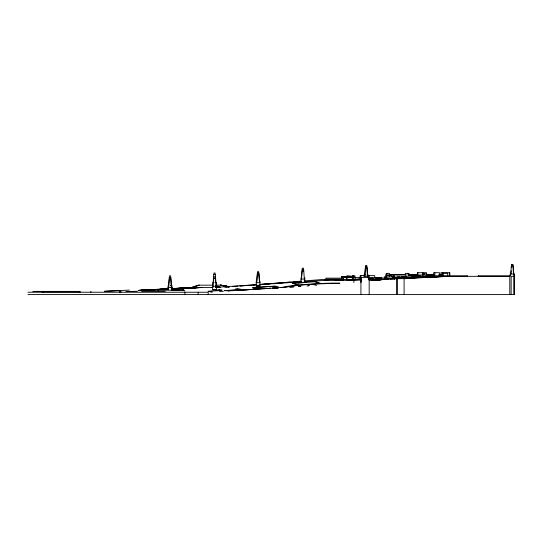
<?xml version="1.0" encoding="UTF-8"?>
<svg xmlns="http://www.w3.org/2000/svg" width="559" height="559" viewBox="0 0 559 559"><rect width="100%" height="100%" fill="white"/><g stroke="black" fill="none" stroke-linecap="round" stroke-linejoin="round"><path stroke-width="0.84" d="M360.925 282.665L360.953 280.108M511.024 273.973L511.226 270.808M511.45 267.642L511.541 266.063M169.363 277.474L169.482 275.825L170.607 275.825L170.726 277.474M169.363 279.577L169.482 277.928L170.607 277.928L170.726 279.577M213.859 274.644L213.978 273.002L215.11 273.002L215.229 274.644M213.859 278.375L213.978 276.726L215.11 276.726L215.229 278.375M257.433 273.295L257.545 271.646L258.677 271.646L258.796 273.295M257.433 274.79L257.545 273.141L258.677 273.141L258.796 274.79M302.223 269.808L302.335 268.159L303.467 268.159L303.586 269.808M302.223 271.129L302.335 269.48L303.467 269.48L303.586 271.129M365.509 267.076L365.628 265.427L366.76 265.427L366.879 267.076M365.509 268.418L365.628 266.776L366.76 266.776L366.872 268.418M168.629 285.376L169.244 277.474L170.844 277.474L171.459 285.376M168.629 287.487L169.244 279.577L170.844 279.577L171.459 290.31M213.133 282.554L213.741 274.644L215.341 274.644L215.956 282.554M213.133 286.285L213.741 278.375L215.341 278.375L215.956 286.285M256.7 281.205L257.315 273.295L258.915 273.295L259.523 281.205M256.7 282.7L257.315 274.79L258.915 274.79L259.523 282.7M301.49 277.718L302.105 269.808L303.705 269.808L304.313 279.039M301.49 279.039L302.105 271.129L303.705 271.129M364.782 274.986L365.39 267.076L366.99 267.076L367.605 277.746M364.782 276.328L365.39 268.418L366.99 268.418L367.605 276.328M511.485 266.063L511.625 264.414L512.882 264.414L513.476 273.973M510.674 273.973L511.359 266.063L513.141 266.063L513.826 273.973M441.533 275.622L441.435 275.971L441.331 275.622M440.157 275.622L439.982 275.971L439.807 275.622M427.418 275.622L427.684 275.971L427.949 275.622M427.684 275.971L428.886 275.622M360.932 281.289L361.442 281.037M253.681 285.363L254.268 285.132M344.078 277.082L350.032 276.069M342.374 277.187L347.579 276.321M353.435 280.108L360.96 279.856M326.121 279.318L324.667 279.395L353.288 279.367M191.758 287.522L198.676 285.167M199.297 285.167L192.38 287.522L186.357 288.192M286.963 287.046L288.598 286.746A28.551 1.838 -3.3 0 1 306.262 284.699L313.124 284.224A28.299 1.824 -3.3 0 1 336.301 283.532L339.488 283.525M372.042 278.48L368.772 278.655M186.643 288.192L191.772 287.522L171.578 288.605M186.86 288.192L192.01 287.522L186.846 288.151M414.037 277.781L414.037 276.803L405.24 276.803L405.534 277.725M187.237 288.137L192.38 287.522L186.308 288.158M412.039 277.362L414.037 277.271L410.264 277.523M347.998 276.272L355.258 276.069M325.555 280.471L324.472 280.429L324.94 280.422M411.794 277.46L412.801 277.341L409.789 277.474M280.646 287.599A11.746 0.398 -3.5 0 0 280.856 287.571L281.387 287.529A11.641 0.398 -3.6 0 0 281.701 287.473L283.525 287.04A33.302 2.145 -3.3 0 1 297.472 285.139L299.24 284.971A33.302 2.145 -3.3 0 1 304.893 284.489L312.879 283.937A33.093 2.131 -3.3 0 1 318.972 283.602L320.978 283.504A32.967 2.124 -3.3 0 1 339.9 283.127M405.541 277.299L404.464 277.341M306.374 282.302L292.294 283.448L292.776 283.532A77.051 11.69 90 0 0 293.293 283.616L297.472 285.139M217.199 290.261L219.855 290.037A13.577 0.503 -4.4 0 1 221.916 289.869M402.04 277.788L397.77 278.075M219.498 289.883L218.618 289.96A18.426 0.678 -4.4 0 0 216.04 290.184M225.829 287.046L229.302 286.774M232.782 286.501L237.994 286.096M239.734 285.963L256.609 284.713M259.656 284.468L301.448 281.142M304.061 280.939L324.94 279.304M349.061 280.325L353.868 280.22M399.475 277.949L393.906 278.221M240.587 285.956L245.681 285.565M301.022 282.428L302.901 282.302M301.022 277.718L301.022 282.568L304.788 282.281M256.232 286.096L258.489 285.922M259.523 285.963L256.7 286.075M256.232 281.205L256.232 286.229L259.998 285.942M212.658 289.814L216.424 289.814L216.424 286.285L212.658 286.285L212.658 289.814L216.424 289.527M297.912 283.036L315.884 281.652L320.978 283.504M347.069 280.325L353.868 280.345M260.948 284.37L283.364 282.749M285.356 282.588L289.674 282.274M259.25 284.783L262.094 284.566M293.244 282.036L296.235 281.82M228.477 290.946L228.848 290.918M288.542 282.372L290.456 282.239M266.273 284.272L269.291 284.063M393.068 278.438L393.885 278.382M449.681 276.328L448.779 276.37A136.571 3.599 -1.7 0 0 441.498 276.698L440.303 276.754A136.571 3.599 -1.7 0 0 405.736 278.648L396.555 278.682L369.178 280.513M372.944 280.255L372.189 280.311L379.722 280.311M390.434 279.095L394.549 278.822M257.93 289.094C255.756 289.296 248.58 287.2 255.197 287.459L275.321 286.096L280.066 287.612M259.096 289.017L257.21 288.919L253.695 287.64L274.336 286.236L278.214 287.578M267.461 288.486L270.654 288.276M272.247 288.164L278.256 287.787M379.344 279.779L380.539 279.696M215.816 287.305L256.735 284.713M259.348 284.545L301.133 281.904M304.613 281.68L324.639 280.415M208.193 291.323L220.099 290.54M219.47 291.525L223.369 291.267M227.918 290.973L271.171 288.227M271.926 288.178L278.431 287.773M280.814 287.626L286.236 287.277M289.702 287.053L294.034 286.781M298.373 286.501L300.973 286.334M307.045 285.949L308.778 285.838M270.71 288.283L240.342 290.156L235.556 289.52M272.324 288.178L278.333 287.801M281.415 287.606L285.74 287.333M290.065 287.06L293.531 286.837M298.723 286.515L300.449 286.404M353.057 277.334L355.272 277.236L355.272 279.849M386.311 279.388L379.337 279.807L380.539 279.891M275.545 287.983L277.984 287.829M281.603 287.599L285.244 287.361A16.449 0.559 -3.5 0 0 285.852 287.27M248.035 289.674L246.128 289.786M370.233 278.585L368.667 278.661M446.417 276.328L427.314 277.278M138.255 290.414L157.666 289.359L138.373 290.414M158.987 289.296L168.112 288.793M159.175 289.296L168.126 288.828M171.606 288.64L192.981 287.522M139.121 290.401L157.261 289.443L140.036 290.394M159.853 289.303L167.63 288.891M171.948 288.668L193.547 287.522L212.595 287.522M392.725 277.767L392.725 277.201L393.466 277.159M428.124 275.853L427.635 275.866A28.949 0.559 -2.5 0 1 425.944 275.957M428.124 276.328L425.944 276.425M426.692 276.432L428.739 276.328M430.975 277.173L432.156 277.11A74.473 0.538 -3 0 0 445.467 276.377M139.373 290.401L157.652 289.443M160.258 289.303L168.091 288.891M171.571 288.71L194.197 287.522M161.67 289.269L167.728 288.954M172.053 288.73L195.412 287.522M140.148 290.407L157.498 289.52M161.837 289.296L167.917 288.989M172.256 288.765L196.551 287.522M361.519 279.025L355.475 279.311M157.561 289.548L140.875 290.38L157.722 289.548M162.487 289.282L167.986 289.017M171.459 288.842L197.523 287.522M162.948 289.282L168.175 289.017M171.662 288.842L198.319 287.522M140.973 290.414L157.701 289.597L141.874 290.414M163.514 289.296L168.336 289.066M171.634 288.905L199.514 287.522M295.306 281.904L297.968 281.736M120.269 290.526L104.568 291.288L129.353 290.1M358.067 279.214L356.006 279.318M358.696 279.186L361.456 279.053M373.629 278.431L368.549 278.682M274.853 283.686L276.558 283.609M141.581 290.407L157.4 289.625M164.255 289.289L167.84 289.108M172.102 288.898L200.017 287.522M164.667 289.303L168.378 289.101M171.529 288.968L201.177 287.522M422.667 276.866L425.672 276.831L418.495 277.068M141.902 290.421L157.624 289.681M165.226 289.289L168.217 289.157M171.466 289.017L202.61 287.522M436.237 276.37L437.082 276.328M442.267 276.328C428.068 277.334 409.048 277.082 397.407 278.682L397.407 294.586M413.171 277.418L413.436 276.537A28.949 0.559 -2.5 0 0 418.873 276.293L419.788 276.251M421.989 276.908L426.859 276.796L426.182 276.733M359.654 279.116L358.137 279.186M415.162 276.971L417.119 276.887A31.192 0.601 -2.5 0 0 419.068 276.803M397.281 278.075L397.715 278.061M216.06 287.445L220.393 287.256M224.718 287.06L229.05 286.872M374.816 278.075L382.23 277.802L381.336 277.844M413.863 277.026L418.873 276.768A29.662 0.566 -2.5 0 1 413.974 276.998M372.336 279.514L368.528 279.647M372.245 278.249L373.678 278.263M427.565 277.313L420.026 277.606M410.963 277.509L405.289 277.753L412.64 277.781L412.64 276.803M419.879 277.557L413.611 277.83M368.458 279.696L372.175 279.57M375.969 278.026L378.771 277.935M380.406 277.872L378.702 277.914M406.582 276.789L405.582 276.824L406.498 276.775M405.603 277.327L403.919 277.39M404.597 278.096L409.719 277.921M393.347 278.508L399.371 278.284M399.748 278.305L413.478 277.788M425.699 277.348L413.919 277.816M393.438 277.187L393.864 277.173M396.534 278.005L399.664 277.893M393.718 278.522L395.234 278.466M410.348 277.942L413.667 277.781M249.496 289.625L249.286 289.632A23.017 0.783 -3.5 0 1 248.063 289.674M392.725 277.201L394.137 277.152M402.725 276.915L404.409 276.866M403.794 277.397L400.656 277.495M403.032 278.151L396.918 278.403M403.864 278.158L404.332 278.144M401.509 276.943L402.201 276.915M401.103 276.971L403.053 276.894M119.067 291.749L120.786 291.693M125.936 291.532L137.437 291.288M119.486 291.98L121.205 291.924M400.656 276.964L401.467 276.943M404.688 276.838L403.207 276.901M400.761 277.453L404.779 277.306L403.207 277.376M181.011 290.247L183.673 290.296L183.205 290.268M208.193 291.337L211.966 291.239M334.401 280.359L353.868 280.304M210.652 292.168L212.287 292.126M343.547 277.348L342.094 277.25M211.386 287.522L213.133 287.487M328.329 279.367L328.329 280.443L324.982 280.422M356.125 279.919L353.505 279.94L354.078 279.94M344.812 277.271L346.685 277.257M346.664 277.341L343.722 277.348M356.53 279.842L361.149 279.793M237.792 288.807L240.363 289.094A23.387 1.509 -3.3 0 0 243.563 289.821L245.142 289.807A21.305 0.727 -3.6 0 0 246.058 289.786M347.964 277.257L351.108 277.257M355.272 277.236L353.449 277.25M430.947 276.467L440.778 276.328M347.439 277.348L352.505 277.25M351.283 277.257L351.66 277.25M351.548 277.341L351.946 277.334M389.148 274.553L404.933 274.553M408.755 274.553L417.349 274.553M427.335 274.553L434.273 274.553M439.185 274.553L441.212 274.553M386.318 274.79L385.899 274.79L385.899 276.971M363.839 274.986L365.586 274.986M366.802 274.986L368.549 274.986M387.569 275.021L406.826 275.021M408.496 275.021L423.743 275.021M426.755 275.021L434.427 275.021M438.724 275.021L441.435 275.021M408.622 275.21L415.665 275.21L415.665 275.678M352.526 275.594L354.022 275.594M364.419 275.636L360.122 275.636L360.129 277.201M367.85 275.636L374.726 275.636L374.726 277.355M388.631 275.678L391.894 275.678L391.894 277.075M420.508 275.678L415.127 275.678L415.127 277.075M438.682 275.622L441.086 275.622M441.233 275.622L443.126 275.622M346.741 275.86L348.18 275.86M386.905 275.86L390.119 275.86L390.119 277.187M427.845 275.853L428.327 275.853L428.327 276.677M467.373 275.853L429.102 275.853L429.102 276.328M510.29 275.853L478.252 275.853L478.252 276.328M514.294 275.853L514.699 275.853M420.095 276.034L419.481 276.034L419.481 276.74M426.859 276.237L418.432 276.237L418.432 277.215L423.54 277.215M363.839 276.328L368.549 276.328M391.754 276.349L395.024 276.349M396.932 276.349L399.825 276.349M406.673 276.349L404.36 276.349L404.36 277.767M412.276 276.349L413.443 276.349M431.422 276.328L427.153 276.328L427.153 275.622L429.543 275.622L429.543 276.328M441.289 276.328L509.787 276.328L509.787 294.586M513.889 276.328L511.143 276.328L511.143 294.586M343.142 276.46L344.484 276.46M342.8 276.74L341.584 276.74L341.591 280.052M341.563 276.761L342.765 276.761M353.882 276.866L352.38 276.866L352.38 279.926M435.552 276.838L430.947 276.838L430.947 275.853M344.414 276.88L343.079 276.88L343.079 280.003M348.075 276.88L346.657 276.88L346.657 279.416M385.899 276.887L384.173 276.887L384.173 277.753M392.111 277.313L402.082 277.313L402.082 278.291M413.939 277.299L414.939 277.299M413.981 277.418L415.246 277.418M351.38 277.523L352.45 277.523M353.616 277.523L372.084 277.523M372.224 277.809L379.757 277.809M383.97 277.914L388.288 277.914M342.087 278.151L325.96 278.151L325.96 279.227L341.57 279.227M392.879 278.165L394.549 278.165L394.549 279.346M392.879 278.55L394.549 278.55M392.879 278.634L394.549 278.634M378.422 278.787L386.751 278.787M301.022 279.039L304.788 279.039M373.859 278.969L372.189 278.969L372.189 280.639M372.189 279.248L373.859 279.248M372.189 279.339L379.722 279.325L379.722 280.513M388.694 279.318L387.017 279.318L387.017 278.347L398.965 278.291L398.965 277.313M346.692 279.675L349.061 279.367M342.29 280.443L325.771 280.443L325.771 279.367M214.167 282.554L212.658 282.554L212.658 285.383M301.022 282.568L304.788 282.568L304.788 277.718M256.232 282.7L259.998 282.7M212.679 285.167L198.347 285.167L191.618 287.522M216.745 285.167L220.812 285.167L229.302 286.977M170.418 285.376L171.927 285.376L171.927 288.912M256.232 286.229L259.998 286.229L259.998 281.205M167.693 287.487L172.396 287.487M216.892 287.522L219.743 287.522M168.14 289.262L157.268 289.262L157.268 290.533M171.955 289.262L183.68 289.262L183.68 290.533M158.742 290.212L179.753 290.212M224.306 290.68L227.82 290.68M90.817 291.288L90.907 292.231M141.574 291.288L165.317 291.288M32.799 291.393L79.986 291.393L79.986 292.231M79.986 291.812L42.177 291.812L42.177 292.231M27.95 292.231L208.248 292.231L208.193 294.586M27.95 294.586L514.699 294.586M349.305 280.304L349.724 280.304M369.171 278.445L369.848 278.459M47.739 291.393L52.979 291.532M336.895 279.423L340.962 279.444M325.771 280.345L328.329 280.429M182.444 290.338L183.163 290.401A13.584 0.629 0 0 1 184.107 290.631M316.646 285.39L312.327 284.279M293.636 283.385L293.873 283.427A74.487 11.299 -90 0 0 294.376 283.511L298.569 285.034M219.533 290.065L222.007 290.512M220.337 285.167L228.694 286.641M228.729 286.641L220.658 285.167L228.848 286.739M215.711 285.691L219.554 286.998M216.067 285.956L219.142 286.998M314.899 281.799L319.755 283.56M307.436 284.615L309.595 285.397M419.774 276.034L420.068 276.384M428.348 275.622L428.62 275.971M512.736 264.414L512.841 266.063M514.294 294.586L514.294 273.973L510.164 273.973L510.164 275.853M513.889 273.973L513.889 294.586M510.598 273.973L510.612 274.916M478.448 275.853L478.448 276.328M467.317 275.853L467.317 276.328M449.848 275.273L449.848 272.715L440.897 272.715L440.897 275.601M449.464 272.715L449.464 275.273M447.731 275.559L447.731 273.26L442.323 273.26L442.323 275.517M443.245 273.26L443.245 274.888L439.199 274.888L439.199 275.86M442.246 272.715L442.246 275.273M439.73 274.888L439.73 275.86M439.514 275.021L439.514 272.715L433.616 272.715L433.616 275.273M434.867 272.715L434.867 275.273M433.805 275.853L433.805 276.838M429.396 275.853L429.396 276.328M428.474 275.622L428.474 276.328M428.222 275.622L428.222 276.328M428.033 275.853L428.033 276.677M426.859 277.215L426.81 273.896L422.646 273.847L422.646 272.715M426.524 274.252L426.524 272.715L417.384 272.715L417.384 275.021M424.763 273.896L424.763 275.084M423.135 273.896L423.135 275.084M422.793 272.715L422.793 275.021M419.942 276.034L419.942 276.74M419.39 276.237L419.39 277.215M417.852 272.715L417.852 275.021M415.4 275.678L415.4 277.075M414.617 275.21L414.617 276.915M411.794 276.803L411.794 277.781M409.083 275.608L409.083 273.372L405.457 273.372L405.457 275.021M408.098 273.372L408.098 275.608M405.443 276.349L405.443 277.767M404.094 278.682L404.094 294.586M398.441 277.313L398.441 278.291M396.555 278.682L396.555 294.586M393.885 275.021L393.885 276.432M393.305 277.166L393.305 277.767M392.439 276.349L392.439 277.767M389.448 275.021L389.448 273.372L386.227 273.372L386.227 277.089M389.169 275.86L389.169 277.187M386.87 273.372L386.905 277.187M369.171 275.636L369.171 277.208M369.178 277.488L369.178 294.586M360.925 275.636L360.925 277.208M360.932 277.488L360.939 294.586M353.868 277.327L353.868 282.575M352.89 276.866L352.89 279.926M346.985 276.88L346.985 279.416M343.261 276.88L343.261 280.003M327.539 279.367L327.539 280.443M216.424 282.554L216.424 286.089M198.193 292.231L198.193 294.586M184.924 292.231L184.924 294.586M182.472 289.262L182.472 290.533M168.161 285.376L168.161 287.501M158.379 289.262L158.379 291.176M78.574 291.393L78.574 291.812M43.546 291.393L43.546 291.812M427.914 276.335A29.662 0.566 -2.5 0 1 426.182 276.425M427.914 275.866A29.662 0.566 -2.5 0 1 425.001 276.013M418.936 276.307A29.662 0.566 -2.5 0 1 413.36 276.551M235.66 288.87A18.314 0.671 -4.4 0 1 237.799 288.807M184.582 290.966A18.056 0.845 0 0 1 184.107 290.778M235.625 289.604A12.976 0.838 -3.3 0 1 224.306 290.589M171.955 290.373A13.577 0.468 -1.8 0 1 173.842 290.324L175.561 290.282A13.577 0.468 -1.8 0 1 181.039 290.247M511.751 264.414L511.646 266.063L511.758 264.414M220.197 287.375L215.676 287.48L220.211 287.347M228.855 286.641L220.47 285.167L228.813 286.641"/></g></svg>
